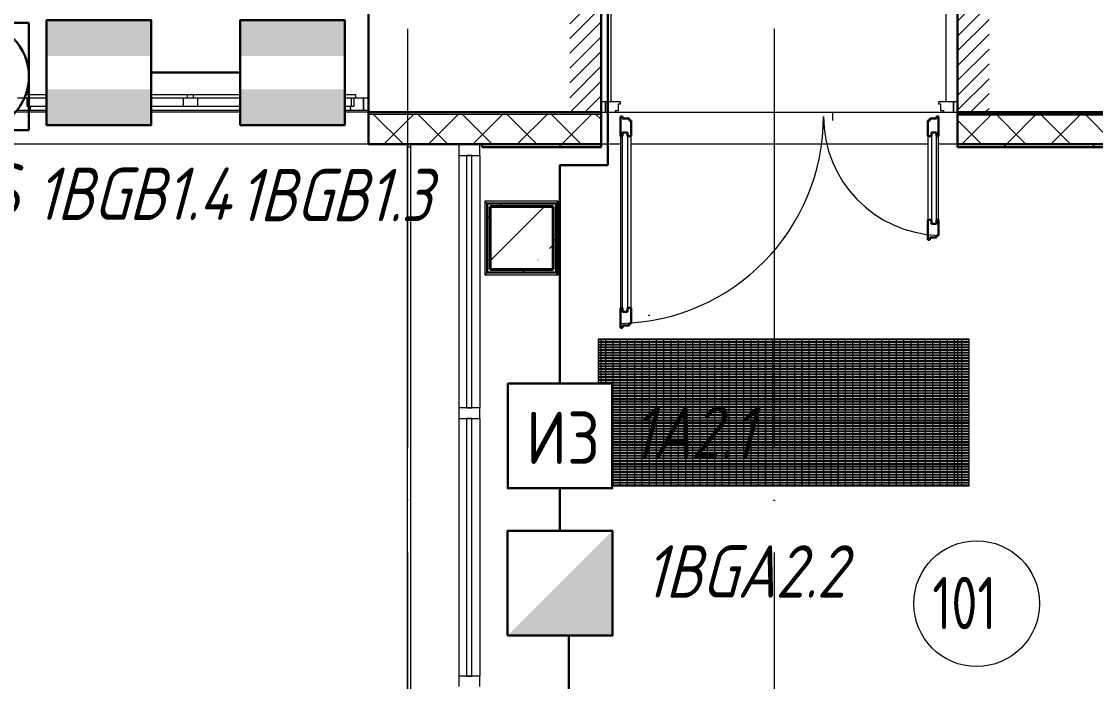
# Model space of a CAD drawing. Header units: millimetres. Extents: x -259793 to 1187961, y -549744 to 43070.
# Drawn here: x -36547 to -31423, y -23410 to -20260 of the extents above; entities that cross this region are included whole.
import ezdxf
from ezdxf.enums import TextEntityAlignment as Align

# ---------------------------------------------------------------- set-up
doc = ezdxf.new("R2010")
doc.units = ezdxf.units.MM
for name, pattern in [('ADSK_Линия сетки', [25, 20, -2.5, 0, -2.5]), ('ADSK_Невидимые', [5, 3, -2]), ('ADSK_Штриховая_ш2 п1_5', [4.5, 3, -1.5])]:
    doc.linetypes.add(name, pattern=pattern)
for name, color, linetype, lineweight in [('_ Окна', 7, 'Continuous', 9), ('RC-Извещатели_охранные', 5, 'Continuous', 30), ('RC-Линии_связи-Адресные', 5, 'Continuous', 30), ('RC-Оповещение_световое', 7, 'Continuous', 30), ('RC-Прочее_оборудование', 5, 'Continuous', 30), ('Витраж', 7, 'Continuous', 9), ('Двери', 252, 'Continuous', 9), ('Лестницы', 252, 'Continuous', 9), ('Линии', 7, 'Continuous', 9), ('лс', 5, 'Continuous', 30), ('Марки помещений', 252, 'Continuous', 20), ('Несущие колонны', 252, 'Continuous', 18), ('Обобщенные модели', 252, 'Continuous', 18), ('Ограждение', 252, 'Continuous', 9), ('Окна', 252, 'Continuous', 9), ('Оси', 252, 'Continuous', 9), ('Панели витража', 252, 'Continuous', 9), ('Перекрытие', 252, 'Continuous', 18), ('Стены внутренние', 7, 'Continuous', 18), ('Стены наружные', 7, 'Continuous', 18), ('Стены штриховка', 7, 'Continuous', 9)]:
    doc.layers.add(name, color=color, linetype=linetype, lineweight=lineweight)
doc.layers.add('RC-Позиционные_обозначения', color=7, linetype='Continuous')
doc.layers.add('Двери открывание', color=7, linetype='Continuous', lineweight=9, true_color=0xc0c0c0)
doc.styles.add('GOST Common_3', font='', dxfattribs={"height": 3.5})
doc.styles.add('ISOCPEUR', font='isocpeur.ttf', dxfattribs={"width": 0.9, "height": 350})
doc.styles.add('RubezhCAD', font='', dxfattribs={"oblique": 10})
doc.styles.get("Standard").update_dxf_attribs({"font": ''})
doc.styles.get('GOST Common_3').set_extended_font_data('GOST 2.304 type A')
doc.styles.get('RubezhCAD').set_extended_font_data('GOST type A')
doc.styles.get('Standard').set_extended_font_data('GOST type B')

# ---------------------------------------------------------------- blocks, each defined once
blk = doc.blocks.new('RC-UGO-IOZ-02')
at = {"layer": 'RC-Извещатели_охранные'}
blk.add_attdef('PSTN', text='', height=2.5, dxfattribs=at).set_placement((0.977, 2.603), align=Align.BOTTOM_LEFT)
blk.add_wipeout([(2.5, -2.5), (2.5, 2.5), (-2.5, 2.5), (-2.5, -2.5)]).dxf.layer = 'RC-Извещатели_охранные'
blk.add_wipeout([(-2.5, -2.5), (-2.5, 2.5), (2.5, 2.5), (2.5, -2.5)]).dxf.layer = 'RC-Извещатели_охранные'
h = blk.add_hatch(color=256, dxfattribs=at)
h.dxf.hatch_style = 1
h.paths.add_polyline_path([(2.5, -2.5), (2.5, 2.5), (0, 0), (-2.5, -2.5)])
blk.add_lwpolyline([(-2.5, -2.5), (2.5, -2.5), (2.5, 2.5), (-2.5, 2.5)], close=True, dxfattribs=at)
blk = doc.blocks.new('RC-UGO-IOM-02')
at = {"layer": 'RC-Извещатели_охранные'}
blk.add_point((0, 0), dxfattribs=at)
blk.add_attdef('PSTN', text='', height=2.5, dxfattribs=at).set_placement((0.977, 2.603), align=Align.BOTTOM_LEFT)
blk.add_wipeout([(2.5, -2.5), (2.5, 2.5), (-2.5, 2.5), (-2.5, -2.5)]).dxf.layer = 'RC-Извещатели_охранные'
blk.add_wipeout([(-2.5, -2.5), (-2.5, 2.5), (2.5, 2.5), (2.5, -2.5)]).dxf.layer = 'RC-Извещатели_охранные'
h = blk.add_hatch(color=256, dxfattribs=at)
h.dxf.hatch_style = 1
h.paths.add_polyline_path([(2.5, 0.8), (2.5, 2.506), (-2.5, 2.499), (-2.5, 0.8)])
h = blk.add_hatch(color=256, dxfattribs=at)
h.dxf.hatch_style = 1
h.paths.add_polyline_path([(2.5, -2.5), (2.5, -0.794), (-2.5, -0.801), (-2.5, -2.5)])
blk.add_lwpolyline([(-2.5, -2.5), (2.5, -2.5), (2.5, 2.5), (-2.5, 2.5)], close=True, dxfattribs=at)
blk = doc.blocks.new('RC-UGO-IZ-01')
at = {"layer": 'RC-Прочее_оборудование'}
blk.add_point((2.5, 0), dxfattribs=at)
blk.add_attdef('PSTN', text='', height=2.5, dxfattribs=at).set_placement((5.664, 2.581), align=Align.BOTTOM_CENTER)
blk.add_wipeout([(2.493, -2.499), (-2.493, -2.499), (-2.493, 2.499), (2.493, 2.499)]).dxf.layer = 'RC-Прочее_оборудование'
blk.add_wipeout([(-2.493, -2.499), (-2.493, 2.499), (2.493, 2.499), (2.493, -2.499)]).dxf.layer = 'RC-Прочее_оборудование'
blk.add_lwpolyline([(-2.493, 2.499), (2.493, 2.499), (2.493, -2.499), (-2.493, -2.499), (-2.493, 2.499)], close=True, dxfattribs=at)
blk.add_lwpolyline([(-2.493, 2.499), (-2.487, 2.499)], dxfattribs=at)
blk.add_lwpolyline([(-2.493, 2.499), (-2.487, 2.499)], dxfattribs=at)
at = {"layer": 'RC-Прочее_оборудование', "ltscale": 100, "style": 'ISOCPEUR', "width": 0.9}
blk.add_text('ИЗ', height=2.5, dxfattribs=at).set_placement((0.145, -0.085), align=Align.MIDDLE)
blk = doc.blocks.new('RC-UGO-OS-10')
at = {"layer": 'RC-Оповещение_световое', "color": 3, "transparency": 33554687}
for p, q in [((-2.562, 2.562), (2.561, 2.562)), ((-2.562, 2.562), (-2.562, -2.562)), ((2.561, 2.562), (2.561, -2.562)), ((-1.812, 1.812), (1.811, -1.812)), ((-1.812, -1.812), (1.811, 1.811)), ((-2.562, -2.562), (2.561, -2.562))]:
    blk.add_line(p, q, dxfattribs=at)
blk.add_circle((0, 0), 2.562, dxfattribs=at)
at = {"layer": 'RC-Оповещение_световое', "transparency": 33554687}
blk.add_attdef('PSTN', text='', height=2.5, dxfattribs=at).set_placement((0.862, 2.394), align=Align.BOTTOM_LEFT)
blk = doc.blocks.new('1 этаж')
at = {"layer": 'Двери', "lineweight": 18, "true_color": 0x636466}
h = blk.add_hatch(dxfattribs=at)
h.set_pattern_fill('FP_2', color=251, angle=180, style=0, pattern_type=2)
h.set_pattern_definition([(225, (-32805.8, -20418.73), (35.3553, -35.3553), [])])
h.paths.add_polyline_path([(-31930.8, -20693.7), (-31930.8, -20143.7), (-32080.8, -20143.7), (-32080.8, -20693.7)])
h.paths.add_polyline_path([(-33780.8, -20693.7), (-33780.8, -20143.7), (-33930.8, -20143.7), (-33930.8, -20693.7)])
at = {"layer": 'Несущие колонны', "lineweight": 9, "true_color": 0x636466}
h = blk.add_hatch(dxfattribs=at)
h.set_pattern_fill('FP_10', color=251, angle=180, style=0, pattern_type=2)
h.set_pattern_definition([(45, (-32119.82, 96), (-224.5064, 224.5064), []), (45, (-31895.32, 96), (-224.5064, 224.5064), [396.875, -79.375, 3.353, -76.022])])
h.paths.add_polyline_path([(-34010.8, -21443.7), (-34010.8, -21143.7), (-34310.8, -21143.7), (-34310.8, -21443.7)])
at = {"layer": 'Стены наружные', "lineweight": 9, "true_color": 0x636466}
h = blk.add_hatch(dxfattribs=at)
h.set_pattern_fill('FP_41', color=251, style=0, pattern_type=2)
h.set_pattern_definition([(180, (-32119.82, 96), (-1e-14, -100), [])])
h.paths.add_polyline_path([(-66005.8, -20703.7), (-64730.8, -20703.7), (-64730.8, -20693.7), (-66005.8, -20693.7)])
h.paths.add_polyline_path([(2117.4, -20703.7), (2694.2, -20703.7), (2694.2, -20693.7), (1409.2, -20693.7), (1409.2, -20703.7)])
h.paths.add_polyline_path([(-63030.8, -20703.7), (-61880.8, -20703.7), (-61880.8, -20693.7), (-63030.8, -20693.7)])
h.paths.add_polyline_path([(-752.8, -20703.7), (-290.8, -20703.7), (-290.8, -20693.7), (-1390.8, -20693.7), (-1390.8, -20703.7)])
h.paths.add_polyline_path([(-60180.8, -20703.7), (-59050.8, -20703.7), (-59050.8, -20693.7), (-60180.8, -20693.7)])
h.paths.add_polyline_path([(-3623, -20703.7), (-3090.8, -20703.7), (-3090.8, -20693.7), (-4165.8, -20693.7), (-4165.8, -20703.7)])
h.paths.add_polyline_path([(-57350.8, -20703.7), (-56240.8, -20703.7), (-56240.8, -20693.7), (-57350.8, -20693.7)])
h.paths.add_polyline_path([(-5865.8, -20703.7), (-5865.8, -20693.7), (-6960.8, -20693.7), (-6960.8, -20703.7), (-6493.2, -20703.7)])
h.paths.add_polyline_path([(-54540.8, -20703.7), (-53450.8, -20703.7), (-53450.8, -20693.7), (-54540.8, -20693.7)])
h.paths.add_polyline_path([(-8660.8, -20703.7), (-8660.8, -20693.7), (-9765.8, -20693.7), (-9765.8, -20703.7), (-9363.4, -20703.7)])
h.paths.add_polyline_path([(-51750.8, -20703.7), (-50620.8, -20703.7), (-50620.8, -20693.7), (-51750.8, -20693.7)])
h.paths.add_polyline_path([(-11516, -20703.7), (-11465.8, -20703.7), (-11465.8, -20693.7), (-12545.8, -20693.7), (-12545.8, -20703.7), (-12233.6, -20703.7)])
h.paths.add_polyline_path([(-48920.8, -20703.7), (-47800.8, -20703.7), (-47800.8, -20693.7), (-48920.8, -20693.7)])
h.paths.add_polyline_path([(-14245.8, -20703.7), (-14245.8, -20693.7), (-15320.8, -20693.7), (-15320.8, -20703.7), (-14386.2, -20703.7)])
h.paths.add_polyline_path([(-46100.8, -20703.7), (-45030.8, -20703.7), (-45030.8, -20693.7), (-46100.8, -20693.7)])
h.paths.add_polyline_path([(-17256.4, -20703.7), (-17020.8, -20703.7), (-17020.8, -20693.7), (-18120.8, -20693.7), (-18120.8, -20703.7), (-17974, -20703.7)])
h.paths.add_polyline_path([(-43330.8, -20703.7), (-42230.8, -20703.7), (-42230.8, -20693.7), (-43330.8, -20693.7)])
h.paths.add_polyline_path([(-19820.8, -20703.7), (-19820.8, -20693.7), (-20920.8, -20693.7), (-20920.8, -20703.7), (-20126.6, -20703.7)])
h.paths.add_polyline_path([(-40530.8, -20703.7), (-39400.8, -20703.7), (-39400.8, -20693.7), (-40530.8, -20693.7)])
h.paths.add_polyline_path([(-22620.8, -20703.7), (-22620.8, -20693.7), (-23700.8, -20693.7), (-23700.8, -20703.7), (-22996.8, -20703.7)])
h.paths.add_polyline_path([(-25867, -20703.7), (-25400.8, -20703.7), (-25400.8, -20693.7), (-26500.8, -20693.7), (-26500.8, -20703.7), (-26498.8, -20703.7)])
h.paths.add_polyline_path([(-37700.8, -20703.7), (-36590.8, -20703.7), (-36590.8, -20693.7), (-37700.8, -20693.7)])
h.paths.add_polyline_path([(-28202.8, -20703.7), (-28200.8, -20703.7), (-28200.8, -20693.7), (-29240.8, -20693.7), (-29239.8, -20703.7), (-28378.4, -20703.7)])
h.paths.add_polyline_path([(-34890.8, -20703.7), (-33780.8, -20703.7), (-33780.8, -20693.7), (-34890.8, -20693.7)])
h.paths.add_polyline_path([(-30940.8, -20703.7), (-30940.8, -20693.7), (-32080.8, -20693.7), (-32079.8, -20703.7), (-31090.8, -20703.7)])
at = {"layer": '_ Окна', "color": 251, "lineweight": 18, "true_color": 0x636466}
for p, q in [((-36527.8, -20625.7), (-36565.8, -20625.7)), ((-36519.8, -20666.7), (-36519.8, -20625.7)), ((-34961.8, -20625.7), (-34961.8, -20666.7)), ((-34915.8, -20625.7), (-34953.8, -20625.7)), ((-34915.8, -20683.7), (-34915.8, -20625.7)), ((-36565.8, -20683.7), (-36506.4, -20683.7)), ((-36507.8, -20666.7), (-36519.8, -20666.7)), ((-36506.4, -20683.7), (-36501.8, -20666.7)), ((-34979.8, -20666.7), (-34975.2, -20683.7)), ((-34975.2, -20683.7), (-34915.8, -20683.7)), ((-34961.8, -20666.7), (-34973.8, -20666.7))]:
    blk.add_line(p, q, dxfattribs=at)
at = {"layer": '_ Окна', "color": 251, "true_color": 0x636466}
for p, q in [((-34890.8, -20625.7), (-34915.8, -20625.7)), ((-34915.8, -20625.7), (-34915.8, -20683.7)), ((-34915.8, -20683.7), (-34890.8, -20683.7))]:
    blk.add_line(p, q, dxfattribs=at)
at = {"layer": 'Витраж', "color": 251, "lineweight": 18, "true_color": 0x636466, "extrusion": (0, 0, -1)}
for p, q in [((-34360.8, -20849.7), (-34460.8, -20849.7)), ((-34460.8, -20849.7), (-34460.8, -20899.7)), ((-34360.8, -20899.7), (-34360.8, -20849.7)), ((-34460.8, -20899.7), (-34360.8, -20899.7)), ((-34360.8, -22104.7), (-34460.8, -22104.7)), ((-34460.8, -22104.7), (-34460.8, -22154.7)), ((-34360.8, -22154.7), (-34360.8, -22104.7)), ((-34460.8, -22154.7), (-34360.8, -22154.7)), ((-34360.8, -23384.7), (-34460.8, -23384.7)), ((-34460.8, -23384.7), (-34460.8, -23434.7)), ((-34360.8, -23434.7), (-34360.8, -23384.7))]:
    blk.add_line(p, q, dxfattribs=at)
at = {"layer": 'Витраж', "color": 251, "true_color": 0x636466}
for p, q in [((-34460.8, -20899.7), (-34460.8, -22104.7)), ((-34360.8, -20899.7), (-34360.8, -22104.7)), ((-34460.8, -22154.7), (-34460.8, -23384.7)), ((-34360.8, -22154.7), (-34360.8, -23384.7))]:
    blk.add_line(p, q, dxfattribs=at)
at = {"layer": 'Двери', "color": 251, "linetype": 'ADSK_Штриховая_ш2 п1_5', "true_color": 0x636466}
for p, q in [((-33780.8, -20693.7), (-33780.8, -20143.7)), ((-32080.8, -20143.7), (-32080.8, -20693.7)), ((-33930.8, -20693.7), (-33780.8, -20693.7)), ((-32080.8, -20693.7), (-31930.8, -20693.7))]:
    blk.add_line(p, q, dxfattribs=at)
at = {"layer": 'Двери', "color": 251, "true_color": 0x636466}
for p, q in [((-33780.8, -20643.7), (-33780.8, -20693.7)), ((-33760.8, -20643.7), (-33780.8, -20643.7)), ((-33760.8, -20693.7), (-33760.8, -20643.7)), ((-33688.8, -20643.7), (-33760.8, -20643.7)), ((-33760.8, -20643.7), (-33760.8, -20693.7)), ((-33688.8, -20652.7), (-33688.8, -20643.7)), ((-32100.8, -20643.7), (-32172.8, -20643.7)), ((-32172.8, -20643.7), (-32172.8, -20652.7)), ((-32080.8, -20643.7), (-32100.8, -20643.7)), ((-32100.8, -20643.7), (-32100.8, -20693.7)), ((-32100.8, -20693.7), (-32100.8, -20643.7)), ((-32080.8, -20693.7), (-32080.8, -20643.7)), ((-33780.8, -20693.7), (-33760.8, -20693.7)), ((-33760.8, -20693.7), (-33713.8, -20693.7)), ((-33713.8, -20693.7), (-33713.8, -20684.7)), ((-33713.8, -20684.7), (-33698.8, -20684.7)), ((-33698.8, -20684.7), (-33698.8, -20652.7)), ((-33698.8, -20652.7), (-33688.8, -20652.7)), ((-32172.8, -20652.7), (-32162.8, -20652.7)), ((-32162.8, -20652.7), (-32162.8, -20684.7)), ((-32162.8, -20684.7), (-32147.8, -20684.7)), ((-32147.8, -20684.7), (-32147.8, -20693.7)), ((-32147.8, -20693.7), (-32100.8, -20693.7)), ((-32100.8, -20693.7), (-32080.8, -20693.7)), ((-33679.8, -20789.7), (-33655.8, -20789.7)), ((-33679.8, -21645.7), (-33679.8, -20789.7)), ((-33655.8, -20789.7), (-33655.8, -21645.7)), ((-32205.8, -20789.7), (-32205.8, -21225.7)), ((-32181.8, -20789.7), (-32205.8, -20789.7)), ((-32181.8, -21225.7), (-32181.8, -20789.7)), ((-33688.8, -20807.7), (-33688.8, -21627.7)), ((-33638.8, -21627.7), (-33638.8, -20807.7)), ((-32222.8, -20807.7), (-32222.8, -21207.7)), ((-32172.8, -21207.7), (-32172.8, -20807.7)), ((-32205.8, -21225.7), (-32181.8, -21225.7)), ((-33655.8, -21645.7), (-33679.8, -21645.7))]:
    blk.add_line(p, q, dxfattribs=at)
at = {"layer": 'Двери', "color": 251, "lineweight": 30, "true_color": 0x636466}
for p, q in [((-33679.8, -20713.7), (-33688.8, -20713.7)), ((-33688.8, -20713.7), (-33688.8, -20807.7)), ((-33679.8, -20723.7), (-33679.8, -20713.7)), ((-33647.8, -20723.7), (-33679.8, -20723.7)), ((-33647.8, -20733.7), (-33647.8, -20723.7)), ((-33638.8, -20733.7), (-33647.8, -20733.7)), ((-33638.8, -20807.7), (-33638.8, -20733.7)), ((-32213.8, -20733.7), (-32222.8, -20733.7)), ((-32222.8, -20733.7), (-32222.8, -20807.7)), ((-32213.8, -20723.7), (-32213.8, -20733.7)), ((-32181.8, -20723.7), (-32213.8, -20723.7)), ((-32172.8, -20713.7), (-32181.8, -20713.7)), ((-32181.8, -20713.7), (-32181.8, -20723.7)), ((-32172.8, -20807.7), (-32172.8, -20713.7)), ((-33679.8, -20789.7), (-33679.8, -20807.7)), ((-33655.8, -20789.7), (-33679.8, -20789.7)), ((-33655.8, -20807.7), (-33655.8, -20789.7)), ((-32205.8, -20807.7), (-32205.8, -20789.7)), ((-32205.8, -20789.7), (-32181.8, -20789.7)), ((-32181.8, -20789.7), (-32181.8, -20807.7)), ((-33679.8, -20807.7), (-33688.8, -20807.7)), ((-33638.8, -20807.7), (-33655.8, -20807.7)), ((-32222.8, -20807.7), (-32205.8, -20807.7)), ((-32181.8, -20807.7), (-32172.8, -20807.7)), ((-32222.8, -21207.7), (-32222.8, -21301.7)), ((-32222.8, -21207.7), (-32205.8, -21207.7)), ((-32205.8, -21207.7), (-32205.8, -21225.7)), ((-32181.8, -21207.7), (-32172.8, -21207.7)), ((-32181.8, -21225.7), (-32181.8, -21207.7)), ((-32172.8, -21281.7), (-32172.8, -21207.7)), ((-32205.8, -21225.7), (-32181.8, -21225.7)), ((-32222.8, -21301.7), (-32213.8, -21301.7)), ((-32213.8, -21301.7), (-32213.8, -21291.7)), ((-32213.8, -21291.7), (-32181.8, -21291.7)), ((-32181.8, -21291.7), (-32181.8, -21281.7)), ((-32181.8, -21281.7), (-32172.8, -21281.7)), ((-33688.8, -21627.7), (-33688.8, -21721.7)), ((-33679.8, -21627.7), (-33688.8, -21627.7)), ((-33679.8, -21645.7), (-33679.8, -21627.7)), ((-33655.8, -21645.7), (-33679.8, -21645.7)), ((-33655.8, -21627.7), (-33655.8, -21645.7)), ((-33638.8, -21627.7), (-33655.8, -21627.7)), ((-33638.8, -21701.7), (-33638.8, -21627.7)), ((-33688.8, -21721.7), (-33679.8, -21721.7)), ((-33679.8, -21721.7), (-33679.8, -21711.7)), ((-33679.8, -21711.7), (-33647.8, -21711.7)), ((-33647.8, -21711.7), (-33647.8, -21701.7)), ((-33647.8, -21701.7), (-33638.8, -21701.7))]:
    blk.add_line(p, q, dxfattribs=at)
at = {"layer": 'Двери открывание', "color": 251, "true_color": 0x636466}
for centre, radius, start, end in [((-33708.8, -20713.7), 988, 271.1599, 0), ((-32152.8, -20713.7), 568, 180, 267.9821)]:
    blk.add_arc(centre, radius, start, end, dxfattribs=at)
at = {"layer": 'Лестницы', "color": 251, "true_color": 0x636466}
for p, q in [((-34690.8, -20845.7), (-34690.8, -24413.8)), ((-34460.8, -20849.7), (-34460.8, -20845.7))]:
    blk.add_line(p, q, dxfattribs=at)
at = {"layer": 'Линии', "color": 251, "ltscale": 100, "true_color": 0x636466}
blk.add_line((-32675.8, -20733.7), (-32675.8, -20693.7), dxfattribs=at)
at = {"layer": 'Линии', "color": 251, "linetype": 'ADSK_Невидимые', "ltscale": 100, "true_color": 0x636466}
blk.add_line((-33557.1, -21661.7), (-33549.5, -21661.7), dxfattribs=at)
at = {"layer": 'Марки помещений', "color": 251, "true_color": 0x636466}
blk.add_circle((-31990.2, -23038.5), 300, dxfattribs=at)
at = {"layer": 'Несущие колонны', "color": 251, "lineweight": 40, "true_color": 0x636466}
for p, q in [((-34310.8, -21143.7), (-34310.8, -21443.7)), ((-34010.8, -21143.7), (-34310.8, -21143.7)), ((-34310.8, -21443.7), (-34310.8, -21143.7)), ((-34310.8, -21143.7), (-34010.8, -21143.7)), ((-34010.8, -21443.7), (-34010.8, -21143.7)), ((-34010.8, -21143.7), (-34010.8, -21443.7)), ((-34310.8, -21443.7), (-34010.8, -21443.7)), ((-34010.8, -21443.7), (-34310.8, -21443.7))]:
    blk.add_line(p, q, dxfattribs=at)
at = {"layer": 'Обобщенные модели', "color": 251, "lineweight": 9, "true_color": 0x636466}
for p, q in [((-33794.1, -21775.7), (-33795.8, -21775.7)), ((-33795.8, -21775.7), (-33795.8, -22475.7)), ((-32025.8, -21775.7), (-33795.8, -21775.7)), ((-33795.8, -21775.7), (-33795.8, -21777.7)), ((-33794.1, -22475.7), (-33794.1, -21775.7)), ((-33759.5, -21775.7), (-33761.1, -21775.7)), ((-33761.1, -21775.7), (-33761.1, -22475.7)), ((-33759.5, -22475.7), (-33759.5, -21775.7)), ((-33724.8, -21775.7), (-33726.5, -21775.7)), ((-33726.5, -21775.7), (-33726.5, -22475.7)), ((-33724.8, -22475.7), (-33724.8, -21775.7)), ((-33690.1, -21775.7), (-33691.8, -21775.7)), ((-33691.8, -21775.7), (-33691.8, -22475.7)), ((-33690.1, -22475.7), (-33690.1, -21775.7)), ((-33655.4, -21775.7), (-33657.1, -21775.7)), ((-33657.1, -21775.7), (-33657.1, -22475.7)), ((-33655.4, -22475.7), (-33655.4, -21775.7)), ((-33620.8, -21775.7), (-33622.4, -21775.7)), ((-33622.4, -21775.7), (-33622.4, -22475.7)), ((-33620.8, -22475.7), (-33620.8, -21775.7)), ((-33586.1, -21775.7), (-33587.8, -21775.7)), ((-33587.8, -21775.7), (-33587.8, -22475.7)), ((-33586.1, -22475.7), (-33586.1, -21775.7)), ((-33551.4, -21775.7), (-33553.1, -21775.7)), ((-33553.1, -21775.7), (-33553.1, -22475.7)), ((-33551.4, -22475.7), (-33551.4, -21775.7)), ((-33516.7, -21775.7), (-33518.4, -21775.7)), ((-33518.4, -21775.7), (-33518.4, -22475.7)), ((-33516.7, -22475.7), (-33516.7, -21775.7)), ((-33482.1, -21775.7), (-33483.7, -21775.7)), ((-33483.7, -21775.7), (-33483.7, -22475.7)), ((-33482.1, -22475.7), (-33482.1, -21775.7)), ((-33447.4, -21775.7), (-33449.1, -21775.7)), ((-33449.1, -21775.7), (-33449.1, -22475.7)), ((-33447.4, -22475.7), (-33447.4, -21775.7)), ((-33412.7, -21775.7), (-33414.4, -21775.7)), ((-33414.4, -21775.7), (-33414.4, -22475.7)), ((-33412.7, -22475.7), (-33412.7, -21775.7)), ((-33378.1, -21775.7), (-33379.7, -21775.7)), ((-33379.7, -21775.7), (-33379.7, -22475.7)), ((-33378.1, -22475.7), (-33378.1, -21775.7)), ((-33343.4, -21775.7), (-33345.1, -21775.7)), ((-33345.1, -21775.7), (-33345.1, -22475.7)), ((-33343.4, -22475.7), (-33343.4, -21775.7)), ((-33308.7, -21775.7), (-33310.4, -21775.7)), ((-33310.4, -21775.7), (-33310.4, -22475.7)), ((-33308.7, -22475.7), (-33308.7, -21775.7)), ((-33274, -21775.7), (-33275.7, -21775.7)), ((-33275.7, -21775.7), (-33275.7, -22475.7)), ((-33274, -22475.7), (-33274, -21775.7)), ((-33239.4, -21775.7), (-33241, -21775.7)), ((-33241, -21775.7), (-33241, -22475.7)), ((-33239.4, -22475.7), (-33239.4, -21775.7)), ((-33204.7, -21775.7), (-33206.4, -21775.7)), ((-33206.4, -21775.7), (-33206.4, -22475.7)), ((-33204.7, -22475.7), (-33204.7, -21775.7)), ((-33170, -21775.7), (-33171.7, -21775.7)), ((-33171.7, -21775.7), (-33171.7, -22475.7)), ((-33170, -22475.7), (-33170, -21775.7)), ((-33135.3, -21775.7), (-33137, -21775.7)), ((-33137, -21775.7), (-33137, -22475.7)), ((-33135.3, -22475.7), (-33135.3, -21775.7)), ((-33100.7, -21775.7), (-33102.3, -21775.7)), ((-33102.3, -21775.7), (-33102.3, -22475.7)), ((-33100.7, -22475.7), (-33100.7, -21775.7)), ((-33066, -21775.7), (-33067.7, -21775.7)), ((-33067.7, -21775.7), (-33067.7, -22475.7)), ((-33066, -22475.7), (-33066, -21775.7)), ((-33031.3, -21775.7), (-33033, -21775.7)), ((-33033, -21775.7), (-33033, -22475.7)), ((-33031.3, -22475.7), (-33031.3, -21775.7)), ((-32996.6, -21775.7), (-32998.3, -21775.7)), ((-32998.3, -21775.7), (-32998.3, -22475.7)), ((-32996.6, -22475.7), (-32996.6, -21775.7)), ((-32962, -21775.7), (-32963.6, -21775.7)), ((-32963.6, -21775.7), (-32963.6, -22475.7)), ((-32962, -22475.7), (-32962, -21775.7)), ((-32927.3, -21775.7), (-32929, -21775.7)), ((-32929, -21775.7), (-32929, -22475.7)), ((-32927.3, -22475.7), (-32927.3, -21775.7)), ((-32892.6, -21775.7), (-32894.3, -21775.7)), ((-32894.3, -21775.7), (-32894.3, -22475.7)), ((-32892.6, -22475.7), (-32892.6, -21775.7)), ((-32858, -21775.7), (-32859.6, -21775.7)), ((-32859.6, -21775.7), (-32859.6, -22475.7)), ((-32858, -22475.7), (-32858, -21775.7)), ((-32823.3, -21775.7), (-32825, -21775.7)), ((-32825, -21775.7), (-32825, -22475.7)), ((-32823.3, -22475.7), (-32823.3, -21775.7)), ((-32788.6, -21775.7), (-32790.3, -21775.7)), ((-32790.3, -21775.7), (-32790.3, -22475.7)), ((-32788.6, -22475.7), (-32788.6, -21775.7)), ((-32753.9, -21775.7), (-32755.6, -21775.7)), ((-32755.6, -21775.7), (-32755.6, -22475.7)), ((-32753.9, -22475.7), (-32753.9, -21775.7)), ((-32719.3, -21775.7), (-32720.9, -21775.7)), ((-32720.9, -21775.7), (-32720.9, -22475.7)), ((-32719.3, -22475.7), (-32719.3, -21775.7)), ((-32684.6, -21775.7), (-32686.3, -21775.7)), ((-32686.3, -21775.7), (-32686.3, -22475.7)), ((-32684.6, -22475.7), (-32684.6, -21775.7)), ((-32649.9, -21775.7), (-32651.6, -21775.7)), ((-32651.6, -21775.7), (-32651.6, -22475.7)), ((-32649.9, -22475.7), (-32649.9, -21775.7)), ((-32615.2, -21775.7), (-32616.9, -21775.7)), ((-32616.9, -21775.7), (-32616.9, -22475.7)), ((-32615.2, -22475.7), (-32615.2, -21775.7)), ((-32580.6, -21775.7), (-32582.2, -21775.7)), ((-32582.2, -21775.7), (-32582.2, -22475.7)), ((-32580.6, -22475.7), (-32580.6, -21775.7)), ((-32545.9, -21775.7), (-32547.6, -21775.7)), ((-32547.6, -21775.7), (-32547.6, -22475.7)), ((-32545.9, -22475.7), (-32545.9, -21775.7)), ((-32511.2, -21775.7), (-32512.9, -21775.7)), ((-32512.9, -21775.7), (-32512.9, -22475.7)), ((-32511.2, -22475.7), (-32511.2, -21775.7)), ((-32476.6, -21775.7), (-32478.2, -21775.7)), ((-32478.2, -21775.7), (-32478.2, -22475.7)), ((-32476.6, -22475.7), (-32476.6, -21775.7)), ((-32441.9, -21775.7), (-32443.6, -21775.7)), ((-32443.6, -21775.7), (-32443.6, -22475.7)), ((-32441.9, -22475.7), (-32441.9, -21775.7)), ((-32407.2, -21775.7), (-32408.9, -21775.7)), ((-32408.9, -21775.7), (-32408.9, -22475.7)), ((-32407.2, -22475.7), (-32407.2, -21775.7)), ((-32372.5, -21775.7), (-32374.2, -21775.7)), ((-32374.2, -21775.7), (-32374.2, -22475.7)), ((-32372.5, -22475.7), (-32372.5, -21775.7)), ((-32337.9, -21775.7), (-32339.5, -21775.7)), ((-32339.5, -21775.7), (-32339.5, -22475.7)), ((-32337.9, -22475.7), (-32337.9, -21775.7)), ((-32303.2, -21775.7), (-32304.9, -21775.7)), ((-32304.9, -21775.7), (-32304.9, -22475.7)), ((-32303.2, -22475.7), (-32303.2, -21775.7)), ((-32268.5, -21775.7), (-32270.2, -21775.7)), ((-32270.2, -21775.7), (-32270.2, -22475.7)), ((-32268.5, -22475.7), (-32268.5, -21775.7)), ((-32233.8, -21775.7), (-32235.5, -21775.7)), ((-32235.5, -21775.7), (-32235.5, -22475.7)), ((-32233.8, -22475.7), (-32233.8, -21775.7)), ((-32199.2, -21775.7), (-32200.8, -21775.7)), ((-32200.8, -21775.7), (-32200.8, -22475.7)), ((-32199.2, -22475.7), (-32199.2, -21775.7)), ((-32164.5, -21775.7), (-32166.2, -21775.7)), ((-32166.2, -21775.7), (-32166.2, -22475.7)), ((-32164.5, -22475.7), (-32164.5, -21775.7)), ((-32129.8, -21775.7), (-32131.5, -21775.7)), ((-32131.5, -21775.7), (-32131.5, -22475.7)), ((-32129.8, -22475.7), (-32129.8, -21775.7)), ((-32095.1, -21775.7), (-32096.8, -21775.7)), ((-32096.8, -21775.7), (-32096.8, -22475.7)), ((-32095.1, -22475.7), (-32095.1, -21775.7)), ((-32060.5, -21775.7), (-32062.1, -21775.7)), ((-32062.1, -21775.7), (-32062.1, -22475.7)), ((-32060.5, -22475.7), (-32060.5, -21775.7)), ((-32025.8, -21775.7), (-32027.5, -21775.7)), ((-32027.5, -21775.7), (-32027.5, -22475.7)), ((-32025.8, -22475.7), (-32025.8, -21775.7)), ((-32025.8, -21777.7), (-32025.8, -21775.7)), ((-33795.8, -21777.7), (-32025.8, -21777.7)), ((-32025.8, -21788.7), (-33795.8, -21788.7)), ((-33795.8, -21788.7), (-33795.8, -21790.6)), ((-33795.8, -21790.6), (-32025.8, -21790.6)), ((-32025.8, -21801.6), (-33795.8, -21801.6)), ((-33795.8, -21801.6), (-33795.8, -21803.5)), ((-33795.8, -21803.5), (-32025.8, -21803.5)), ((-32025.8, -21814.5), (-33795.8, -21814.5)), ((-33795.8, -21814.5), (-33795.8, -21816.4)), ((-33795.8, -21816.4), (-32025.8, -21816.4)), ((-32025.8, -21790.6), (-32025.8, -21788.7)), ((-32025.8, -21803.5), (-32025.8, -21801.6)), ((-32025.8, -21816.4), (-32025.8, -21814.5)), ((-32025.8, -21827.4), (-33795.8, -21827.4)), ((-33795.8, -21827.4), (-33795.8, -21829.4)), ((-33795.8, -21829.4), (-32025.8, -21829.4)), ((-32025.8, -21840.4), (-33795.8, -21840.4)), ((-33795.8, -21840.4), (-33795.8, -21842.3)), ((-33795.8, -21842.3), (-32025.8, -21842.3)), ((-32025.8, -21853.3), (-33795.8, -21853.3)), ((-33795.8, -21853.3), (-33795.8, -21855.2)), ((-33795.8, -21855.2), (-32025.8, -21855.2)), ((-32025.8, -21866.2), (-33795.8, -21866.2)), ((-33795.8, -21866.2), (-33795.8, -21868.1)), ((-33795.8, -21868.1), (-32025.8, -21868.1)), ((-32025.8, -21829.4), (-32025.8, -21827.4)), ((-32025.8, -21842.3), (-32025.8, -21840.4)), ((-32025.8, -21855.2), (-32025.8, -21853.3)), ((-32025.8, -21868.1), (-32025.8, -21866.2)), ((-32025.8, -21879.1), (-33795.8, -21879.1)), ((-33795.8, -21879.1), (-33795.8, -21881.1)), ((-33795.8, -21881.1), (-32025.8, -21881.1)), ((-32025.8, -21892.1), (-33795.8, -21892.1)), ((-33795.8, -21892.1), (-33795.8, -21894)), ((-33795.8, -21894), (-32025.8, -21894)), ((-32025.8, -21905), (-33795.8, -21905)), ((-33795.8, -21905), (-33795.8, -21906.9)), ((-33795.8, -21906.9), (-32025.8, -21906.9)), ((-32025.8, -21917.9), (-33795.8, -21917.9)), ((-33795.8, -21917.9), (-33795.8, -21919.9)), ((-33795.8, -21919.9), (-32025.8, -21919.9)), ((-32025.8, -21881.1), (-32025.8, -21879.1)), ((-32025.8, -21894), (-32025.8, -21892.1)), ((-32025.8, -21906.9), (-32025.8, -21905)), ((-32025.8, -21919.9), (-32025.8, -21917.9)), ((-32025.8, -21930.9), (-33795.8, -21930.9)), ((-33795.8, -21930.9), (-33795.8, -21932.8)), ((-33795.8, -21932.8), (-32025.8, -21932.8)), ((-32025.8, -21943.8), (-33795.8, -21943.8)), ((-33795.8, -21943.8), (-33795.8, -21945.7)), ((-33795.8, -21945.7), (-32025.8, -21945.7)), ((-32025.8, -21956.7), (-33795.8, -21956.7)), ((-33795.8, -21956.7), (-33795.8, -21958.6)), ((-33795.8, -21958.6), (-32025.8, -21958.6)), ((-32025.8, -21969.6), (-33795.8, -21969.6)), ((-33795.8, -21969.6), (-33795.8, -21971.6)), ((-33795.8, -21971.6), (-32025.8, -21971.6)), ((-32025.8, -21932.8), (-32025.8, -21930.9)), ((-32025.8, -21945.7), (-32025.8, -21943.8)), ((-32025.8, -21958.6), (-32025.8, -21956.7)), ((-32025.8, -21971.6), (-32025.8, -21969.6)), ((-32025.8, -21982.6), (-33795.8, -21982.6)), ((-33795.8, -21982.6), (-33795.8, -21984.5)), ((-33795.8, -21984.5), (-32025.8, -21984.5)), ((-32025.8, -21995.5), (-33795.8, -21995.5)), ((-33795.8, -21995.5), (-33795.8, -21997.4)), ((-33795.8, -21997.4), (-32025.8, -21997.4)), ((-32025.8, -22008.4), (-33795.8, -22008.4)), ((-33795.8, -22008.4), (-33795.8, -22010.3)), ((-33795.8, -22010.3), (-32025.8, -22010.3)), ((-32025.8, -22021.3), (-33795.8, -22021.3)), ((-33795.8, -22021.3), (-33795.8, -22023.3)), ((-33795.8, -22023.3), (-32025.8, -22023.3)), ((-32025.8, -21984.5), (-32025.8, -21982.6)), ((-32025.8, -21997.4), (-32025.8, -21995.5)), ((-32025.8, -22010.3), (-32025.8, -22008.4)), ((-32025.8, -22023.3), (-32025.8, -22021.3)), ((-32025.8, -22034.3), (-33795.8, -22034.3)), ((-33795.8, -22034.3), (-33795.8, -22036.2)), ((-33795.8, -22036.2), (-32025.8, -22036.2)), ((-32025.8, -22047.2), (-33795.8, -22047.2)), ((-33795.8, -22047.2), (-33795.8, -22049.1)), ((-33795.8, -22049.1), (-32025.8, -22049.1)), ((-32025.8, -22060.1), (-33795.8, -22060.1)), ((-33795.8, -22060.1), (-33795.8, -22062.1)), ((-33795.8, -22062.1), (-32025.8, -22062.1)), ((-32025.8, -22073.1), (-33795.8, -22073.1)), ((-33795.8, -22073.1), (-33795.8, -22075)), ((-33795.8, -22075), (-32025.8, -22075)), ((-32025.8, -22036.2), (-32025.8, -22034.3)), ((-32025.8, -22049.1), (-32025.8, -22047.2)), ((-32025.8, -22062.1), (-32025.8, -22060.1)), ((-32025.8, -22075), (-32025.8, -22073.1)), ((-32025.8, -22086), (-33795.8, -22086)), ((-33795.8, -22086), (-33795.8, -22087.9)), ((-33795.8, -22087.9), (-32025.8, -22087.9)), ((-32025.8, -22098.9), (-33795.8, -22098.9)), ((-33795.8, -22098.9), (-33795.8, -22100.8)), ((-33795.8, -22100.8), (-32025.8, -22100.8)), ((-32025.8, -22111.8), (-33795.8, -22111.8)), ((-33795.8, -22111.8), (-33795.8, -22113.8)), ((-33795.8, -22113.8), (-32025.8, -22113.8)), ((-32025.8, -22124.8), (-33795.8, -22124.8)), ((-33795.8, -22124.8), (-33795.8, -22126.7)), ((-33795.8, -22126.7), (-32025.8, -22126.7)), ((-32025.8, -22087.9), (-32025.8, -22086)), ((-32025.8, -22100.8), (-32025.8, -22098.9)), ((-32025.8, -22113.8), (-32025.8, -22111.8)), ((-32025.8, -22126.7), (-32025.8, -22124.8)), ((-32025.8, -22137.7), (-33795.8, -22137.7)), ((-33795.8, -22137.7), (-33795.8, -22139.6)), ((-33795.8, -22139.6), (-32025.8, -22139.6)), ((-32025.8, -22150.6), (-33795.8, -22150.6)), ((-33795.8, -22150.6), (-33795.8, -22152.5)), ((-33795.8, -22152.5), (-32025.8, -22152.5)), ((-32025.8, -22163.5), (-33795.8, -22163.5)), ((-33795.8, -22163.5), (-33795.8, -22165.5)), ((-33795.8, -22165.5), (-32025.8, -22165.5)), ((-32025.8, -22176.5), (-33795.8, -22176.5)), ((-33795.8, -22176.5), (-33795.8, -22178.4)), ((-33795.8, -22178.4), (-32025.8, -22178.4)), ((-32025.8, -22139.6), (-32025.8, -22137.7)), ((-32025.8, -22152.5), (-32025.8, -22150.6)), ((-32025.8, -22165.5), (-32025.8, -22163.5)), ((-32025.8, -22178.4), (-32025.8, -22176.5)), ((-32025.8, -22189.4), (-33795.8, -22189.4)), ((-33795.8, -22189.4), (-33795.8, -22191.3)), ((-33795.8, -22191.3), (-32025.8, -22191.3)), ((-32025.8, -22202.3), (-33795.8, -22202.3)), ((-33795.8, -22202.3), (-33795.8, -22204.3)), ((-33795.8, -22204.3), (-32025.8, -22204.3)), ((-32025.8, -22215.3), (-33795.8, -22215.3)), ((-33795.8, -22215.3), (-33795.8, -22217.2)), ((-33795.8, -22217.2), (-32025.8, -22217.2)), ((-32025.8, -22228.2), (-33795.8, -22228.2)), ((-33795.8, -22228.2), (-33795.8, -22230.1)), ((-33795.8, -22230.1), (-32025.8, -22230.1)), ((-32025.8, -22191.3), (-32025.8, -22189.4)), ((-32025.8, -22204.3), (-32025.8, -22202.3)), ((-32025.8, -22217.2), (-32025.8, -22215.3)), ((-32025.8, -22230.1), (-32025.8, -22228.2)), ((-32025.8, -22241.1), (-33795.8, -22241.1)), ((-33795.8, -22241.1), (-33795.8, -22243)), ((-33795.8, -22243), (-32025.8, -22243)), ((-32025.8, -22254), (-33795.8, -22254)), ((-33795.8, -22254), (-33795.8, -22256)), ((-33795.8, -22256), (-32025.8, -22256)), ((-32025.8, -22267), (-33795.8, -22267)), ((-33795.8, -22267), (-33795.8, -22268.9)), ((-33795.8, -22268.9), (-32025.8, -22268.9)), ((-32025.8, -22279.9), (-33795.8, -22279.9)), ((-33795.8, -22279.9), (-33795.8, -22281.8)), ((-33795.8, -22281.8), (-32025.8, -22281.8)), ((-32025.8, -22243), (-32025.8, -22241.1)), ((-32025.8, -22256), (-32025.8, -22254)), ((-32025.8, -22268.9), (-32025.8, -22267)), ((-32025.8, -22281.8), (-32025.8, -22279.9)), ((-32025.8, -22292.8), (-33795.8, -22292.8)), ((-33795.8, -22292.8), (-33795.8, -22294.7)), ((-33795.8, -22294.7), (-32025.8, -22294.7)), ((-32025.8, -22305.7), (-33795.8, -22305.7)), ((-33795.8, -22305.7), (-33795.8, -22307.7)), ((-33795.8, -22307.7), (-32025.8, -22307.7)), ((-32025.8, -22318.7), (-33795.8, -22318.7)), ((-33795.8, -22318.7), (-33795.8, -22320.6)), ((-33795.8, -22320.6), (-32025.8, -22320.6)), ((-32025.8, -22331.6), (-33795.8, -22331.6)), ((-33795.8, -22331.6), (-33795.8, -22333.5)), ((-33795.8, -22333.5), (-32025.8, -22333.5)), ((-32025.8, -22294.7), (-32025.8, -22292.8)), ((-32025.8, -22307.7), (-32025.8, -22305.7)), ((-32025.8, -22320.6), (-32025.8, -22318.7)), ((-32025.8, -22333.5), (-32025.8, -22331.6)), ((-32025.8, -22344.5), (-33795.8, -22344.5)), ((-33795.8, -22344.5), (-33795.8, -22346.5)), ((-33795.8, -22346.5), (-32025.8, -22346.5)), ((-32025.8, -22357.5), (-33795.8, -22357.5)), ((-33795.8, -22357.5), (-33795.8, -22359.4)), ((-33795.8, -22359.4), (-32025.8, -22359.4)), ((-32025.8, -22370.4), (-33795.8, -22370.4)), ((-33795.8, -22370.4), (-33795.8, -22372.3)), ((-33795.8, -22372.3), (-32025.8, -22372.3)), ((-32025.8, -22383.3), (-33795.8, -22383.3)), ((-33795.8, -22383.3), (-33795.8, -22385.2)), ((-33795.8, -22385.2), (-32025.8, -22385.2)), ((-32025.8, -22346.5), (-32025.8, -22344.5)), ((-32025.8, -22359.4), (-32025.8, -22357.5)), ((-32025.8, -22372.3), (-32025.8, -22370.4)), ((-32025.8, -22385.2), (-32025.8, -22383.3)), ((-32025.8, -22396.2), (-33795.8, -22396.2)), ((-33795.8, -22396.2), (-33795.8, -22398.2)), ((-33795.8, -22398.2), (-32025.8, -22398.2)), ((-32025.8, -22409.2), (-33795.8, -22409.2)), ((-33795.8, -22409.2), (-33795.8, -22411.1)), ((-33795.8, -22411.1), (-32025.8, -22411.1)), ((-32025.8, -22422.1), (-33795.8, -22422.1)), ((-33795.8, -22422.1), (-33795.8, -22424)), ((-33795.8, -22424), (-32025.8, -22424)), ((-32025.8, -22435), (-33795.8, -22435)), ((-33795.8, -22435), (-33795.8, -22436.9)), ((-33795.8, -22436.9), (-32025.8, -22436.9)), ((-32025.8, -22398.2), (-32025.8, -22396.2)), ((-32025.8, -22411.1), (-32025.8, -22409.2)), ((-32025.8, -22424), (-32025.8, -22422.1)), ((-32025.8, -22436.9), (-32025.8, -22435)), ((-32025.8, -22447.9), (-33795.8, -22447.9)), ((-33795.8, -22447.9), (-33795.8, -22449.9)), ((-33795.8, -22449.9), (-32025.8, -22449.9)), ((-32025.8, -22460.9), (-33795.8, -22460.9)), ((-33795.8, -22460.9), (-33795.8, -22462.8)), ((-33795.8, -22462.8), (-32025.8, -22462.8)), ((-32025.8, -22473.8), (-33795.8, -22473.8)), ((-33795.8, -22473.8), (-33795.8, -22475.7)), ((-33795.8, -22475.7), (-32025.8, -22475.7)), ((-33795.8, -22475.7), (-33794.1, -22475.7)), ((-33761.1, -22475.7), (-33759.5, -22475.7)), ((-33726.5, -22475.7), (-33724.8, -22475.7)), ((-33691.8, -22475.7), (-33690.1, -22475.7)), ((-33657.1, -22475.7), (-33655.4, -22475.7)), ((-33622.4, -22475.7), (-33620.8, -22475.7)), ((-33587.8, -22475.7), (-33586.1, -22475.7)), ((-33553.1, -22475.7), (-33551.4, -22475.7)), ((-33518.4, -22475.7), (-33516.7, -22475.7)), ((-33483.7, -22475.7), (-33482.1, -22475.7)), ((-33449.1, -22475.7), (-33447.4, -22475.7)), ((-33414.4, -22475.7), (-33412.7, -22475.7)), ((-33379.7, -22475.7), (-33378.1, -22475.7)), ((-33345.1, -22475.7), (-33343.4, -22475.7)), ((-33310.4, -22475.7), (-33308.7, -22475.7)), ((-33275.7, -22475.7), (-33274, -22475.7)), ((-33241, -22475.7), (-33239.4, -22475.7)), ((-33206.4, -22475.7), (-33204.7, -22475.7)), ((-33171.7, -22475.7), (-33170, -22475.7)), ((-33137, -22475.7), (-33135.3, -22475.7)), ((-33102.3, -22475.7), (-33100.7, -22475.7)), ((-33067.7, -22475.7), (-33066, -22475.7)), ((-33033, -22475.7), (-33031.3, -22475.7)), ((-32998.3, -22475.7), (-32996.6, -22475.7)), ((-32963.6, -22475.7), (-32962, -22475.7)), ((-32929, -22475.7), (-32927.3, -22475.7)), ((-32894.3, -22475.7), (-32892.6, -22475.7)), ((-32859.6, -22475.7), (-32858, -22475.7)), ((-32825, -22475.7), (-32823.3, -22475.7)), ((-32790.3, -22475.7), (-32788.6, -22475.7)), ((-32755.6, -22475.7), (-32753.9, -22475.7)), ((-32720.9, -22475.7), (-32719.3, -22475.7)), ((-32686.3, -22475.7), (-32684.6, -22475.7)), ((-32651.6, -22475.7), (-32649.9, -22475.7)), ((-32616.9, -22475.7), (-32615.2, -22475.7)), ((-32582.2, -22475.7), (-32580.6, -22475.7)), ((-32547.6, -22475.7), (-32545.9, -22475.7)), ((-32512.9, -22475.7), (-32511.2, -22475.7)), ((-32478.2, -22475.7), (-32476.6, -22475.7)), ((-32443.6, -22475.7), (-32441.9, -22475.7)), ((-32408.9, -22475.7), (-32407.2, -22475.7)), ((-32374.2, -22475.7), (-32372.5, -22475.7)), ((-32339.5, -22475.7), (-32337.9, -22475.7)), ((-32304.9, -22475.7), (-32303.2, -22475.7)), ((-32270.2, -22475.7), (-32268.5, -22475.7)), ((-32235.5, -22475.7), (-32233.8, -22475.7)), ((-32200.8, -22475.7), (-32199.2, -22475.7)), ((-32166.2, -22475.7), (-32164.5, -22475.7)), ((-32131.5, -22475.7), (-32129.8, -22475.7)), ((-32096.8, -22475.7), (-32095.1, -22475.7)), ((-32062.1, -22475.7), (-32060.5, -22475.7)), ((-32027.5, -22475.7), (-32025.8, -22475.7)), ((-32025.8, -22449.9), (-32025.8, -22447.9)), ((-32025.8, -22462.8), (-32025.8, -22460.9)), ((-32025.8, -22475.7), (-32025.8, -22473.8))]:
    blk.add_line(p, q, dxfattribs=at)
at = {"layer": 'Ограждение', "color": 251, "true_color": 0x636466}
for p, q in [((-34335.8, -21118.7), (-34335.8, -21468.7)), ((-33985.8, -21118.7), (-34335.8, -21118.7)), ((-34325.8, -21128.7), (-34335.8, -21118.7)), ((-33985.8, -21118.7), (-33995.8, -21128.7)), ((-33985.8, -21468.7), (-33985.8, -21118.7)), ((-34335.8, -21468.7), (-34325.8, -21458.7)), ((-33985.8, -21468.7), (-33995.8, -21458.7)), ((-34335.8, -21468.7), (-33985.8, -21468.7))]:
    blk.add_line(p, q, dxfattribs=at)
at = {"layer": 'Окна', "color": 251, "true_color": 0x636466}
for p, q in [((-36527.8, -20608.7), (-35755.8, -20608.7)), ((-36527.8, -20625.7), (-36527.8, -20608.7)), ((-35755.8, -20625.7), (-36527.8, -20625.7)), ((-36507.8, -20666.7), (-36507.8, -20625.7)), ((-35775.8, -20625.7), (-35775.8, -20666.7)), ((-35755.8, -20608.7), (-35725.8, -20608.7)), ((-35755.8, -20608.7), (-35755.8, -20625.7)), ((-35725.8, -20625.7), (-35755.8, -20625.7)), ((-35725.8, -20608.7), (-34953.8, -20608.7)), ((-35725.8, -20625.7), (-35725.8, -20608.7)), ((-34953.8, -20625.7), (-35725.8, -20625.7)), ((-35705.8, -20666.7), (-35705.8, -20625.7)), ((-34973.8, -20625.7), (-34973.8, -20666.7)), ((-34953.8, -20608.7), (-34953.8, -20625.7)), ((-35775.8, -20666.7), (-36507.8, -20666.7)), ((-36506.4, -20683.7), (-34975.2, -20683.7)), ((-35705.8, -20666.7), (-35775.8, -20666.7)), ((-34973.8, -20666.7), (-35705.8, -20666.7))]:
    blk.add_line(p, q, dxfattribs=at)
at = {"layer": 'Оси', "color": 251, "linetype": 'ADSK_Линия сетки', "ltscale": 100, "true_color": 0x636466}
for p, q in [((-34705.8, 32206.9), (-34705.8, -33769.9)), ((-32955.8, 32206.9), (-32955.8, -33769.9))]:
    blk.add_line(p, q, dxfattribs=at)
at = {"layer": 'Панели витража', "color": 251, "lineweight": 18, "true_color": 0x636466}
for p, q in [((-34398.3, -20899.7), (-34423.3, -20899.7)), ((-34423.3, -20899.7), (-34423.3, -22104.7)), ((-34398.3, -22104.7), (-34398.3, -20899.7)), ((-34423.3, -22104.7), (-34398.3, -22104.7)), ((-34398.3, -22154.7), (-34423.3, -22154.7)), ((-34423.3, -22154.7), (-34423.3, -23384.7)), ((-34398.3, -23384.7), (-34398.3, -22154.7)), ((-34423.3, -23384.7), (-34398.3, -23384.7))]:
    blk.add_line(p, q, dxfattribs=at)
at = {"layer": 'Перекрытие', "color": 251, "ltscale": 100, "true_color": 0x636466}
for p, q in [((-34360.8, -20845.7), (-34360.8, -20849.7)), ((-33780.8, -22475.7), (-33780.8, -21775.7)), ((-33780.8, -21775.7), (-32080.8, -21775.7)), ((-32080.8, -21775.7), (-32080.8, -22475.7)), ((-32080.8, -22475.7), (-33780.8, -22475.7))]:
    blk.add_line(p, q, dxfattribs=at)
at = {"layer": 'Стены внутренние', "color": 251, "lineweight": 30, "true_color": 0x636466}
for p, q in [((-34890.8, -20143.7), (-34890.8, -20693.7)), ((-33780.8, -20693.7), (-33780.8, -20143.7)), ((-32080.8, -20143.7), (-32080.8, -20693.7)), ((-34890.8, -20693.7), (-33780.8, -20693.7)), ((-30940.8, -20693.7), (-32080.8, -20693.7)), ((-32079.8, -20693.7), (-32079.8, -20703.7)), ((-34890.8, -20703.7), (-34890.8, -20845.7)), ((-33780.8, -20845.7), (-33780.8, -20703.7)), ((-32080.8, -20703.7), (-32080.8, -20845.7)), ((-34890.8, -20845.7), (-34348.3, -20845.7)), ((-32080.8, -20845.7), (-30940.8, -20845.7))]:
    blk.add_line(p, q, dxfattribs=at)
at = {"layer": 'Стены внутренние', "color": 251, "true_color": 0x636466}
for p, q in [((-33735.8, -20143.7), (-33735.8, -20643.7)), ((-32135.8, -20643.7), (-32135.8, -20143.7)), ((-34890.8, -20693.7), (-36590.8, -20693.7)), ((-34890.8, -20845.7), (-36590.8, -20845.7)), ((-33688.8, -20845.7), (-33780.8, -20845.7)), ((-32222.8, -20845.7), (-33638.8, -20845.7)), ((-32080.8, -20845.7), (-32172.8, -20845.7))]:
    blk.add_line(p, q, dxfattribs=at)
at = {"layer": 'Стены внутренние', "color": 251, "linetype": 'Continuous', "lineweight": 9, "true_color": 0x636466}
for p, q in [((-32058.5, -20843.7), (-31908.5, -20693.7)), ((-31756.9, -20843.7), (-31906.9, -20693.7)), ((-31846.4, -20843.7), (-31696.4, -20693.7)), ((-31544.8, -20843.7), (-31694.8, -20693.7)), ((-31634.2, -20843.7), (-31484.2, -20693.7)), ((-31332.6, -20843.7), (-31482.6, -20693.7)), ((-34888.8, -20704.2), (-34888.3, -20703.7)), ((-34726.7, -20843.7), (-34866.7, -20703.7)), ((-34816.2, -20843.7), (-34676.2, -20703.7)), ((-34514.6, -20843.7), (-34654.6, -20703.7)), ((-34604.1, -20843.7), (-34464.1, -20703.7)), ((-34302.5, -20843.7), (-34442.5, -20703.7)), ((-34391.9, -20843.7), (-34251.9, -20703.7)), ((-34090.4, -20843.7), (-34230.4, -20703.7)), ((-34179.8, -20843.7), (-34039.8, -20703.7)), ((-33878.2, -20843.7), (-34018.2, -20703.7)), ((-33967.7, -20843.7), (-33827.7, -20703.7)), ((-33782.8, -20727), (-33806.1, -20703.7)), ((-31969, -20843.7), (-32079.8, -20733)), ((-34629.4, -20845.7), (-34630.6, -20843.7)), ((-31813.8, -20845.7), (-31814.9, -20843.7)), ((-31599.9, -20843.7), (-31601, -20845.7))]:
    blk.add_line(p, q, dxfattribs=at)
at = {"layer": 'Стены наружные', "color": 251, "lineweight": 30, "true_color": 0x636466}
for p, q in [((-33780.8, -20693.7), (-34890.8, -20693.7)), ((-34890.8, -20693.7), (-34890.8, -20703.7)), ((-33780.8, -20703.7), (-33780.8, -20693.7)), ((-30940.8, -20693.7), (-32080.8, -20693.7)), ((-32080.8, -20693.7), (-32080.8, -20703.7)), ((-32079.8, -20703.7), (-30940.8, -20703.7)), ((-33780.8, -20845.7), (-34348.3, -20845.7)), ((-34348.3, -20845.7), (-34348.3, -20860.7)), ((-33780.8, -20860.7), (-33780.8, -20845.7)), ((-32080.8, -20845.7), (-32080.8, -20860.7)), ((-34348.3, -20860.7), (-33780.8, -20860.7)), ((-32080.8, -20860.7), (-30940.8, -20860.7)), ((-33995.8, -21128.7), (-34325.8, -21128.7)), ((-34325.8, -21128.7), (-34325.8, -21458.7)), ((-33995.8, -21458.7), (-33995.8, -21128.7)), ((-34325.8, -21458.7), (-33995.8, -21458.7))]:
    blk.add_line(p, q, dxfattribs=at)
at = {"layer": 'Стены наружные', "color": 251, "true_color": 0x636466}
for p, q in [((-33713.8, -20693.7), (-32147.8, -20693.7)), ((-34705.8, -24413.6), (-34705.8, -20845.7)), ((-34690.8, -20860.7), (-34705.8, -20860.7)), ((-34690.8, -20860.7), (-34690.8, -24413.8))]:
    blk.add_line(p, q, dxfattribs=at)
at = {"layer": 'Стены наружные', "color": 251, "linetype": 'Continuous', "lineweight": 9, "true_color": 0x636466}
for p, q in [((-33984.7, -20860.7), (-33969.7, -20845.7)), ((-31863.4, -20860.7), (-31848.4, -20845.7)), ((-31439.1, -20860.7), (-31424.1, -20845.7)), ((-34267.7, -21143.7), (-34252.7, -21128.7)), ((-34325.8, -21201.9), (-34310.8, -21186.9)), ((-34010.8, -21311.1), (-33995.8, -21296.1)), ((-34158.4, -21458.7), (-34143.4, -21443.7))]:
    blk.add_line(p, q, dxfattribs=at)
at = {"layer": 'Стены штриховка', "color": 251, "true_color": 0x636466}
for p, q in [((-33780.8, -20703.7), (-34890.8, -20703.7)), ((-34888.8, -20843.7), (-34888.8, -20703.7)), ((-33782.8, -20703.7), (-33782.8, -20843.7)), ((-32079.8, -20703.7), (-32080.8, -20703.7)), ((-32079.8, -20843.7), (-32079.8, -20703.7)), ((-33782.8, -20843.7), (-34888.8, -20843.7)), ((-32079.8, -20843.7), (-30942.8, -20843.7))]:
    blk.add_line(p, q, dxfattribs=at)
at = {"layer": 'Марки помещений', "color": 251, "true_color": 0x636466, "style": 'GOST Common_3', "width": 0.9}
blk.add_text('101', height=250, dxfattribs=at).set_placement((-32201.3, -23160.8))

msp = doc.modelspace()

# ---------------------------------------------------------------- linework, layer by layer
at = {"layer": 'RC-Линии_связи-Адресные'}
msp.add_line((-33749.89456, -17094.37768), (-33749.89456, -20946.72185), dxfattribs=at)

# ---------------------------------------------------------------- block references
msp.add_blockref('1 этаж', (0, 0))

# ---------------------------------------------------------------- next in the draw order: block references
at = {"layer": 'RC-Извещатели_охранные', "color": 1, "ltscale": 0.01}
ref = msp.add_blockref('RC-UGO-IOM-02', (-36177.46428, -20504.60048), dxfattribs=dict(at, xscale=100, yscale=100, zscale=100))
ref.add_attrib('PSTN', '1BGB1.4', dxfattribs={"layer": 'RC-Позиционные_обозначения', "height": 250, "style": 'RubezhCAD', "oblique": 15}).set_placement((-36014.01372, -21282.70235), align=Align.BOTTOM_CENTER)
ref = msp.add_blockref('RC-UGO-IOM-02', (-35254.26265, -20504.60048), dxfattribs=dict(at, xscale=100, yscale=100, zscale=100))
ref.add_attrib('PSTN', '1BGB1.3', dxfattribs={"layer": 'RC-Позиционные_обозначения', "height": 250, "style": 'RubezhCAD', "oblique": 15}).set_placement((-35052.18679, -21288.78482), align=Align.BOTTOM_CENTER)
ref = msp.add_blockref('RC-UGO-IOZ-02', (-33977.82062, -22941.12384), dxfattribs=dict(at, xscale=100, yscale=100, zscale=100))
ref.add_attrib('PSTN', '1BGA2.2', dxfattribs={"layer": 'RC-Позиционные_обозначения', "height": 250, "style": 'RubezhCAD', "oblique": 15}).set_placement((-33095.59857, -23085.01181), align=Align.BOTTOM_CENTER)
at = {"layer": 'RC-Оповещение_световое', "color": 1, "lineweight": 50, "transparency": 33554687}
ref = msp.add_blockref('RC-UGO-OS-10', (-36767.17012, -20522.51653), dxfattribs=dict(at, xscale=100, yscale=100, zscale=100))
ref.add_attrib('PSTN', 'BIALS', dxfattribs={"layer": 'RC-Позиционные_обозначения', "height": 250, "style": 'RubezhCAD', "oblique": 10}).set_placement((-36913.73193, -21260.92237), align=Align.BOTTOM_CENTER)
at = {"layer": 'RC-Прочее_оборудование', "color": 1, "ltscale": 0.01}
ref = msp.add_blockref('RC-UGO-IZ-01', (-33977.82062, -22237.85721), dxfattribs=dict(at, xscale=100, yscale=100, zscale=100))
ref.add_attrib('PSTN', '1A2.1', (-33636.14997, -22344.70353), dxfattribs={"layer": 'RC-Позиционные_обозначения', "height": 250, "style": 'RubezhCAD', "oblique": 15})

# ---------------------------------------------------------------- next in the draw order: linework, layer by layer
at = {"layer": 'лс'}
for points in [[(-35504.26265, -20504.60048), (-35927.46428, -20504.60048)], [(-33977.82062, -21987.92469), (-33977.82062, -20946.72185), (-33749.89456, -20946.72185)], [(-33977.82062, -22691.12384), (-33977.82062, -22487.78973)], [(-33935.92047, -23800.09214), (-33935.92047, -23191.12384)]]:
    msp.add_lwpolyline(points, dxfattribs=at)

doc.saveas('drawing.dxf')
